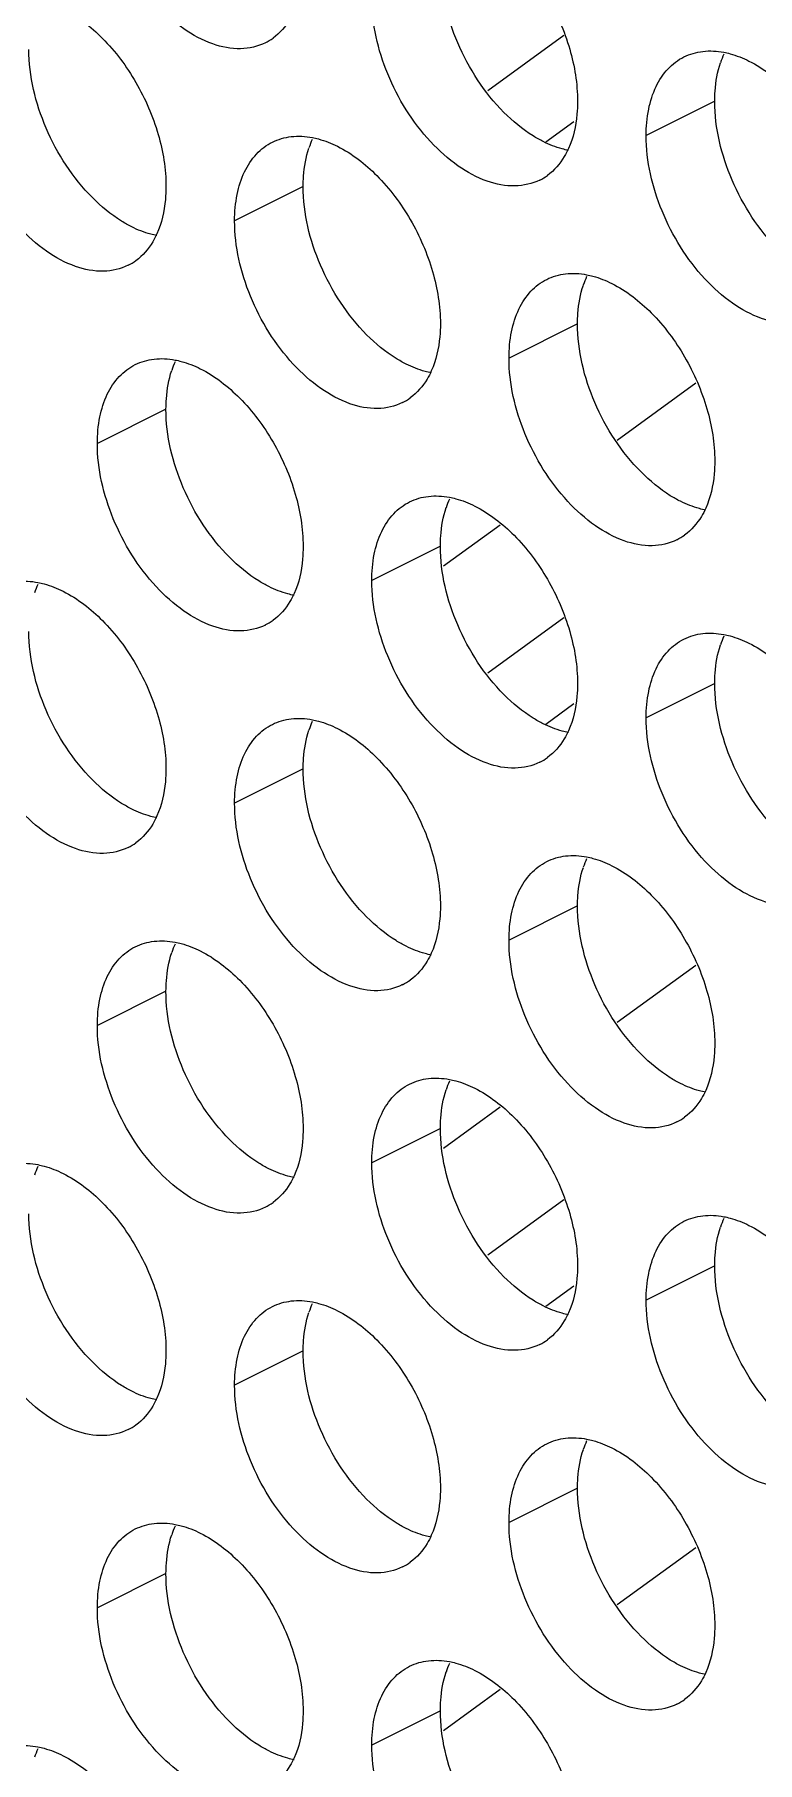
# Model space of a CAD drawing. Header units: millimetres. Extents: x 0 to 2524, y 0 to 1785.
# Drawn here: x 1839.71 to 1845.67, y 847.74 to 861.98 of the extents above; entities that cross this region are included whole.
import ezdxf

# ---------------------------------------------------------------- set-up
doc = ezdxf.new("R2010")
doc.units = ezdxf.units.MM
doc.header["$LTSCALE"] = 0.1
doc.layers.add('标注', color=251, linetype='Continuous', lineweight=9)

msp = doc.modelspace()

# ---------------------------------------------------------------- linework, layer by layer
at = {"layer": '标注'}
for p, q in [((1844.074, 861.974), (1843.445, 861.518)), ((1845.318, 861.432), (1844.752, 861.149)), ((1844.156, 861.263), (1843.924, 861.095)), ((1841.923, 860.729), (1841.358, 860.446)), ((1844.186, 859.598), (1843.621, 859.315)), ((1845.163, 859.107), (1844.512, 858.636)), ((1840.792, 858.895), (1840.226, 858.612)), ((1843.549, 857.938), (1843.08, 857.598)), ((1843.055, 857.763), (1842.489, 857.48)), ((1844.074, 857.174), (1843.445, 856.718)), ((1845.318, 856.632), (1844.752, 856.349)), ((1844.156, 856.463), (1843.924, 856.295)), ((1841.923, 855.929), (1841.358, 855.646)), ((1844.186, 854.798), (1843.621, 854.515)), ((1845.163, 854.307), (1844.512, 853.836)), ((1840.792, 854.095), (1840.226, 853.812)), ((1843.549, 853.138), (1843.08, 852.798)), ((1843.055, 852.963), (1842.489, 852.68)), ((1844.074, 852.374), (1843.445, 851.918)), ((1845.318, 851.832), (1844.752, 851.549)), ((1844.156, 851.663), (1843.924, 851.495)), ((1841.923, 851.129), (1841.358, 850.846)), ((1844.186, 849.998), (1843.621, 849.715)), ((1845.163, 849.507), (1844.512, 849.036)), ((1840.792, 849.295), (1840.226, 849.012)), ((1843.549, 848.338), (1843.08, 847.998)), ((1843.055, 848.163), (1842.489, 847.88))]:
    msp.add_line(p, q, dxfattribs=at)
for centre, radius, start, end in [((1841.409, 862.32), 0.453, 296.5256, 305.9034), ((1846.062, 861.521), 0.734, 155.8796, 161.7803), ((1842.668, 860.818), 0.734, 155.8796, 161.7803), ((1843.672, 861.188), 0.453, 296.5256, 305.9034), ((1840.278, 860.486), 0.453, 296.5256, 305.9034), ((1844.931, 859.687), 0.734, 155.8796, 161.7803), ((1841.537, 858.984), 0.734, 155.8796, 161.7803), ((1842.541, 859.354), 0.453, 296.5256, 305.9034), ((1843.799, 857.852), 0.734, 155.8796, 161.7803), ((1844.803, 858.223), 0.453, 296.5256, 305.9034), ((1840.405, 857.149), 0.734, 155.8796, 161.7803), ((1841.409, 857.52), 0.453, 296.5256, 305.9034), ((1846.062, 856.721), 0.734, 155.8796, 161.7803), ((1842.668, 856.018), 0.734, 155.8796, 161.7803), ((1843.672, 856.388), 0.453, 296.5256, 305.9034), ((1840.278, 855.686), 0.453, 296.5256, 305.9034), ((1844.931, 854.887), 0.734, 155.8796, 161.7803), ((1841.537, 854.184), 0.734, 155.8796, 161.7803), ((1842.541, 854.554), 0.453, 296.5256, 305.9034), ((1843.799, 853.052), 0.734, 155.8796, 161.7803), ((1844.803, 853.423), 0.453, 296.5256, 305.9034), ((1840.405, 852.349), 0.734, 155.8796, 161.7803), ((1841.409, 852.72), 0.453, 296.5256, 305.9034), ((1846.062, 851.921), 0.734, 155.8796, 161.7803), ((1842.668, 851.218), 0.734, 155.8796, 161.7803), ((1843.672, 851.588), 0.453, 296.5256, 305.9034), ((1840.278, 850.886), 0.453, 296.5256, 305.9034), ((1844.931, 850.087), 0.734, 155.8796, 161.7803), ((1841.537, 849.384), 0.734, 155.8796, 161.7803), ((1842.541, 849.754), 0.453, 296.5256, 305.9034), ((1843.799, 848.252), 0.734, 155.8796, 161.7803), ((1844.803, 848.623), 0.453, 296.5256, 305.9034), ((1840.405, 847.549), 0.734, 155.8796, 161.7803)]:
    msp.add_arc(centre, radius, start, end, dxfattribs=at)
for points, knots in [([(1841.612, 861.914), (1841.549, 861.883), (1841.399, 861.849), (1841.161, 861.897), (1840.923, 862.027), (1840.615, 862.305), (1840.329, 862.768), (1840.226, 863.2), (1840.226, 863.412)], [0, 0, 0, 0, 0.090718, 0.191742, 0.308104, 0.439279, 0.725532, 1, 1, 1, 1]), ([(1843.338, 862.895), (1843.458, 862.835), (1843.689, 862.655), (1843.955, 862.297), (1844.136, 861.878), (1844.186, 861.577), (1844.186, 861.432)], [0, 0, 0, 0, 0.229676, 0.488215, 0.753207, 1, 1, 1, 1]), ([(1843.579, 861.341), (1843.417, 861.504), (1843.166, 861.891), (1843.055, 862.342), (1843.055, 862.563)], [0, 0, 0, 0, 0.508684, 1, 1, 1, 1]), ([(1839.944, 862.192), (1840.064, 862.132), (1840.295, 861.952), (1840.561, 861.594), (1840.742, 861.175), (1840.792, 860.874), (1840.792, 860.729)], [0, 0, 0, 0, 0.229676, 0.488215, 0.753207, 1, 1, 1, 1]), ([(1841.849, 862.174), (1841.839, 862.152), (1841.795, 862.068), (1841.731, 861.993), (1841.675, 861.953)], [0, 0, 0, 0, 0.265525, 1, 1, 1, 1]), ([(1843.874, 860.783), (1843.812, 860.752), (1843.662, 860.718), (1843.424, 860.766), (1843.186, 860.896), (1842.878, 861.174), (1842.592, 861.636), (1842.489, 862.069), (1842.489, 862.28)], [0, 0, 0, 0, 0.090718, 0.191742, 0.308104, 0.439279, 0.725532, 1, 1, 1, 1]), ([(1840.185, 860.638), (1840.023, 860.801), (1839.772, 861.188), (1839.661, 861.639), (1839.661, 861.86)], [0, 0, 0, 0, 0.508684, 1, 1, 1, 1]), ([(1844.752, 861.149), (1844.752, 861.222), (1844.764, 861.361), (1844.823, 861.551), (1844.922, 861.703), (1845.015, 861.774), (1845.064, 861.798)], [0, 0, 0, 0, 0.289235, 0.54966, 0.782932, 1, 1, 1, 1]), ([(1845.064, 861.798), (1845.112, 861.822), (1845.222, 861.854), (1845.336, 861.847), (1845.393, 861.836)], [0, 0, 0, 0, 0.482538, 1, 1, 1, 1]), ([(1845.318, 861.432), (1845.318, 861.46), (1845.321, 861.568), (1845.34, 861.675), (1845.365, 861.75)], [0, 0, 0, 0, 0.264225, 1, 1, 1, 1]), ([(1845.393, 861.836), (1845.41, 861.833), (1845.481, 861.816), (1845.55, 861.789), (1845.6, 861.764)], [0, 0, 0, 0, 0.238696, 1, 1, 1, 1]), ([(1845.6, 861.764), (1845.721, 861.704), (1845.952, 861.523), (1846.218, 861.165), (1846.399, 860.747), (1846.449, 860.445), (1846.449, 860.301)], [0, 0, 0, 0, 0.229676, 0.488215, 0.753207, 1, 1, 1, 1]), ([(1840.48, 860.08), (1840.418, 860.049), (1840.268, 860.015), (1840.03, 860.063), (1839.791, 860.193), (1839.484, 860.471), (1839.198, 860.933), (1839.095, 861.366), (1839.095, 861.578)], [0, 0, 0, 0, 0.090718, 0.191742, 0.308104, 0.439279, 0.725532, 1, 1, 1, 1]), ([(1843.903, 861.1), (1843.875, 861.114), (1843.757, 861.181), (1843.652, 861.268), (1843.579, 861.341)], [0, 0, 0, 0, 0.235002, 1, 1, 1, 1]), ([(1844.186, 861.432), (1844.186, 861.396), (1844.181, 861.264), (1844.151, 861.131), (1844.112, 861.043)], [0, 0, 0, 0, 0.268874, 1, 1, 1, 1]), ([(1845.841, 860.21), (1845.68, 860.373), (1845.429, 860.76), (1845.318, 861.21), (1845.318, 861.432)], [0, 0, 0, 0, 0.508684, 1, 1, 1, 1]), ([(1841.358, 860.446), (1841.358, 860.519), (1841.37, 860.658), (1841.429, 860.848), (1841.528, 861), (1841.621, 861.071), (1841.67, 861.095)], [0, 0, 0, 0, 0.289235, 0.54966, 0.782932, 1, 1, 1, 1]), ([(1841.67, 861.095), (1841.718, 861.119), (1841.828, 861.151), (1841.942, 861.144), (1841.999, 861.133)], [0, 0, 0, 0, 0.482538, 1, 1, 1, 1]), ([(1841.923, 860.729), (1841.923, 860.757), (1841.927, 860.865), (1841.946, 860.972), (1841.971, 861.047)], [0, 0, 0, 0, 0.264225, 1, 1, 1, 1]), ([(1841.999, 861.133), (1842.016, 861.13), (1842.087, 861.113), (1842.156, 861.086), (1842.206, 861.061)], [0, 0, 0, 0, 0.238696, 1, 1, 1, 1]), ([(1842.206, 861.061), (1842.327, 861.001), (1842.557, 860.82), (1842.824, 860.462), (1843.005, 860.044), (1843.055, 859.743), (1843.055, 859.598)], [0, 0, 0, 0, 0.229676, 0.488215, 0.753207, 1, 1, 1, 1]), ([(1844.111, 861.028), (1844.094, 861.031), (1844.022, 861.048), (1843.953, 861.075), (1843.903, 861.1)], [0, 0, 0, 0, 0.238696, 1, 1, 1, 1]), ([(1844.112, 861.043), (1844.101, 861.02), (1844.058, 860.936), (1843.994, 860.862), (1843.938, 860.821)], [0, 0, 0, 0, 0.265525, 1, 1, 1, 1]), ([(1846.137, 859.652), (1846.074, 859.62), (1845.924, 859.586), (1845.687, 859.634), (1845.448, 859.765), (1845.141, 860.042), (1844.854, 860.505), (1844.752, 860.937), (1844.752, 861.149)], [0, 0, 0, 0, 0.090718, 0.191742, 0.308104, 0.439279, 0.725532, 1, 1, 1, 1]), ([(1840.509, 860.397), (1840.481, 860.411), (1840.363, 860.478), (1840.257, 860.565), (1840.185, 860.638)], [0, 0, 0, 0, 0.235002, 1, 1, 1, 1]), ([(1840.792, 860.729), (1840.792, 860.693), (1840.786, 860.561), (1840.757, 860.428), (1840.717, 860.34)], [0, 0, 0, 0, 0.268874, 1, 1, 1, 1]), ([(1842.447, 859.507), (1842.286, 859.67), (1842.035, 860.057), (1841.923, 860.507), (1841.923, 860.729)], [0, 0, 0, 0, 0.508684, 1, 1, 1, 1]), ([(1840.717, 860.325), (1840.7, 860.328), (1840.628, 860.345), (1840.559, 860.372), (1840.509, 860.397)], [0, 0, 0, 0, 0.238696, 1, 1, 1, 1]), ([(1840.717, 860.34), (1840.707, 860.317), (1840.664, 860.233), (1840.6, 860.159), (1840.544, 860.118)], [0, 0, 0, 0, 0.265525, 1, 1, 1, 1]), ([(1842.743, 858.949), (1842.68, 858.917), (1842.53, 858.883), (1842.293, 858.931), (1842.054, 859.062), (1841.746, 859.339), (1841.46, 859.802), (1841.358, 860.234), (1841.358, 860.446)], [0, 0, 0, 0, 0.090718, 0.191742, 0.308104, 0.439279, 0.725532, 1, 1, 1, 1]), ([(1843.621, 859.315), (1843.621, 859.388), (1843.633, 859.527), (1843.692, 859.717), (1843.791, 859.869), (1843.883, 859.939), (1843.932, 859.964)], [0, 0, 0, 0, 0.289235, 0.54966, 0.782932, 1, 1, 1, 1]), ([(1843.932, 859.964), (1843.981, 859.988), (1844.091, 860.02), (1844.204, 860.013), (1844.261, 860.002)], [0, 0, 0, 0, 0.482538, 1, 1, 1, 1]), ([(1844.186, 859.598), (1844.186, 859.626), (1844.19, 859.733), (1844.209, 859.841), (1844.234, 859.916)], [0, 0, 0, 0, 0.264225, 1, 1, 1, 1]), ([(1844.261, 860.002), (1844.279, 859.999), (1844.35, 859.982), (1844.419, 859.955), (1844.469, 859.93)], [0, 0, 0, 0, 0.238696, 1, 1, 1, 1]), ([(1844.469, 859.93), (1844.59, 859.869), (1844.82, 859.689), (1845.086, 859.331), (1845.268, 858.912), (1845.318, 858.611), (1845.318, 858.466)], [0, 0, 0, 0, 0.229676, 0.488215, 0.753207, 1, 1, 1, 1]), ([(1842.772, 859.265), (1842.744, 859.28), (1842.626, 859.346), (1842.52, 859.434), (1842.447, 859.507)], [0, 0, 0, 0, 0.235002, 1, 1, 1, 1]), ([(1843.055, 859.598), (1843.055, 859.562), (1843.049, 859.43), (1843.02, 859.297), (1842.98, 859.209)], [0, 0, 0, 0, 0.268874, 1, 1, 1, 1]), ([(1844.71, 858.376), (1844.548, 858.538), (1844.297, 858.926), (1844.186, 859.376), (1844.186, 859.598)], [0, 0, 0, 0, 0.508684, 1, 1, 1, 1]), ([(1840.226, 858.612), (1840.226, 858.685), (1840.238, 858.824), (1840.297, 859.014), (1840.397, 859.166), (1840.489, 859.236), (1840.538, 859.261)], [0, 0, 0, 0, 0.289235, 0.54966, 0.782932, 1, 1, 1, 1]), ([(1840.538, 859.261), (1840.587, 859.285), (1840.697, 859.317), (1840.81, 859.31), (1840.867, 859.299)], [0, 0, 0, 0, 0.482538, 1, 1, 1, 1]), ([(1840.792, 858.895), (1840.792, 858.923), (1840.796, 859.031), (1840.815, 859.138), (1840.839, 859.213)], [0, 0, 0, 0, 0.264225, 1, 1, 1, 1]), ([(1840.867, 859.299), (1840.884, 859.296), (1840.956, 859.279), (1841.025, 859.252), (1841.075, 859.227)], [0, 0, 0, 0, 0.238696, 1, 1, 1, 1]), ([(1841.075, 859.227), (1841.196, 859.166), (1841.426, 858.986), (1841.692, 858.628), (1841.873, 858.209), (1841.923, 857.908), (1841.923, 857.763)], [0, 0, 0, 0, 0.229676, 0.488215, 0.753207, 1, 1, 1, 1]), ([(1842.98, 859.193), (1842.962, 859.197), (1842.891, 859.213), (1842.822, 859.24), (1842.772, 859.265)], [0, 0, 0, 0, 0.238696, 1, 1, 1, 1]), ([(1842.98, 859.209), (1842.97, 859.186), (1842.927, 859.102), (1842.863, 859.028), (1842.806, 858.987)], [0, 0, 0, 0, 0.265525, 1, 1, 1, 1]), ([(1845.006, 857.817), (1844.943, 857.786), (1844.793, 857.752), (1844.555, 857.8), (1844.317, 857.93), (1844.009, 858.208), (1843.723, 858.671), (1843.621, 859.103), (1843.621, 859.315)], [0, 0, 0, 0, 0.090718, 0.191742, 0.308104, 0.439279, 0.725532, 1, 1, 1, 1]), ([(1841.316, 857.673), (1841.154, 857.835), (1840.903, 858.223), (1840.792, 858.673), (1840.792, 858.895)], [0, 0, 0, 0, 0.508684, 1, 1, 1, 1]), ([(1841.612, 857.114), (1841.549, 857.083), (1841.399, 857.049), (1841.161, 857.097), (1840.923, 857.227), (1840.615, 857.505), (1840.329, 857.968), (1840.226, 858.4), (1840.226, 858.612)], [0, 0, 0, 0, 0.090718, 0.191742, 0.308104, 0.439279, 0.725532, 1, 1, 1, 1]), ([(1845.035, 858.134), (1845.006, 858.148), (1844.888, 858.215), (1844.783, 858.302), (1844.71, 858.376)], [0, 0, 0, 0, 0.235002, 1, 1, 1, 1]), ([(1845.318, 858.466), (1845.318, 858.431), (1845.312, 858.298), (1845.283, 858.166), (1845.243, 858.077)], [0, 0, 0, 0, 0.268874, 1, 1, 1, 1]), ([(1842.489, 857.48), (1842.489, 857.553), (1842.501, 857.692), (1842.56, 857.882), (1842.66, 858.035), (1842.752, 858.105), (1842.801, 858.129)], [0, 0, 0, 0, 0.289235, 0.54966, 0.782932, 1, 1, 1, 1]), ([(1842.801, 858.129), (1842.849, 858.154), (1842.959, 858.185), (1843.073, 858.178), (1843.13, 858.168)], [0, 0, 0, 0, 0.482538, 1, 1, 1, 1]), ([(1843.055, 857.763), (1843.055, 857.792), (1843.059, 857.899), (1843.077, 858.007), (1843.102, 858.082)], [0, 0, 0, 0, 0.264225, 1, 1, 1, 1]), ([(1843.13, 858.168), (1843.147, 858.164), (1843.219, 858.148), (1843.288, 858.12), (1843.338, 858.095)], [0, 0, 0, 0, 0.238696, 1, 1, 1, 1]), ([(1843.338, 858.095), (1843.458, 858.035), (1843.689, 857.855), (1843.955, 857.497), (1844.136, 857.078), (1844.186, 856.777), (1844.186, 856.632)], [0, 0, 0, 0, 0.229676, 0.488215, 0.753207, 1, 1, 1, 1]), ([(1845.242, 858.062), (1845.225, 858.065), (1845.154, 858.082), (1845.085, 858.109), (1845.035, 858.134)], [0, 0, 0, 0, 0.238696, 1, 1, 1, 1]), ([(1845.243, 858.077), (1845.233, 858.054), (1845.189, 857.97), (1845.125, 857.896), (1845.069, 857.856)], [0, 0, 0, 0, 0.265525, 1, 1, 1, 1]), ([(1841.923, 857.763), (1841.923, 857.728), (1841.918, 857.595), (1841.889, 857.463), (1841.849, 857.374)], [0, 0, 0, 0, 0.268874, 1, 1, 1, 1]), ([(1843.579, 856.541), (1843.417, 856.704), (1843.166, 857.091), (1843.055, 857.542), (1843.055, 857.763)], [0, 0, 0, 0, 0.508684, 1, 1, 1, 1]), ([(1841.641, 857.431), (1841.612, 857.445), (1841.494, 857.512), (1841.389, 857.599), (1841.316, 857.673)], [0, 0, 0, 0, 0.235002, 1, 1, 1, 1]), ([(1839.407, 857.426), (1839.455, 857.451), (1839.565, 857.482), (1839.679, 857.476), (1839.736, 857.465)], [0, 0, 0, 0, 0.482538, 1, 1, 1, 1]), ([(1843.874, 855.983), (1843.812, 855.952), (1843.662, 855.918), (1843.424, 855.966), (1843.186, 856.096), (1842.878, 856.374), (1842.592, 856.836), (1842.489, 857.269), (1842.489, 857.48)], [0, 0, 0, 0, 0.090718, 0.191742, 0.308104, 0.439279, 0.725532, 1, 1, 1, 1]), ([(1839.736, 857.465), (1839.753, 857.461), (1839.825, 857.445), (1839.894, 857.417), (1839.944, 857.392)], [0, 0, 0, 0, 0.238696, 1, 1, 1, 1]), ([(1839.944, 857.392), (1840.064, 857.332), (1840.295, 857.152), (1840.561, 856.794), (1840.742, 856.375), (1840.792, 856.074), (1840.792, 855.929)], [0, 0, 0, 0, 0.229676, 0.488215, 0.753207, 1, 1, 1, 1]), ([(1841.848, 857.359), (1841.831, 857.362), (1841.76, 857.379), (1841.691, 857.406), (1841.641, 857.431)], [0, 0, 0, 0, 0.238696, 1, 1, 1, 1]), ([(1841.849, 857.374), (1841.839, 857.352), (1841.795, 857.268), (1841.731, 857.193), (1841.675, 857.153)], [0, 0, 0, 0, 0.265525, 1, 1, 1, 1]), ([(1840.185, 855.838), (1840.023, 856.001), (1839.772, 856.388), (1839.661, 856.839), (1839.661, 857.06)], [0, 0, 0, 0, 0.508684, 1, 1, 1, 1]), ([(1845.064, 856.998), (1845.112, 857.022), (1845.222, 857.054), (1845.336, 857.047), (1845.393, 857.036)], [0, 0, 0, 0, 0.482538, 1, 1, 1, 1]), ([(1844.752, 856.349), (1844.752, 856.422), (1844.764, 856.561), (1844.823, 856.751), (1844.922, 856.903), (1845.015, 856.974), (1845.064, 856.998)], [0, 0, 0, 0, 0.289235, 0.54966, 0.782932, 1, 1, 1, 1]), ([(1845.318, 856.632), (1845.318, 856.66), (1845.321, 856.768), (1845.34, 856.875), (1845.365, 856.95)], [0, 0, 0, 0, 0.264225, 1, 1, 1, 1]), ([(1845.393, 857.036), (1845.41, 857.033), (1845.481, 857.016), (1845.55, 856.989), (1845.6, 856.964)], [0, 0, 0, 0, 0.238696, 1, 1, 1, 1]), ([(1845.6, 856.964), (1845.721, 856.904), (1845.952, 856.723), (1846.218, 856.365), (1846.399, 855.947), (1846.449, 855.645), (1846.449, 855.501)], [0, 0, 0, 0, 0.229676, 0.488215, 0.753207, 1, 1, 1, 1]), ([(1840.48, 855.28), (1840.418, 855.249), (1840.268, 855.215), (1840.03, 855.263), (1839.791, 855.393), (1839.484, 855.671), (1839.198, 856.133), (1839.095, 856.566), (1839.095, 856.778)], [0, 0, 0, 0, 0.090718, 0.191742, 0.308104, 0.439279, 0.725532, 1, 1, 1, 1]), ([(1844.186, 856.632), (1844.186, 856.596), (1844.181, 856.464), (1844.151, 856.331), (1844.112, 856.243)], [0, 0, 0, 0, 0.268874, 1, 1, 1, 1]), ([(1845.841, 855.41), (1845.68, 855.573), (1845.429, 855.96), (1845.318, 856.41), (1845.318, 856.632)], [0, 0, 0, 0, 0.508684, 1, 1, 1, 1]), ([(1843.903, 856.3), (1843.875, 856.314), (1843.757, 856.381), (1843.652, 856.468), (1843.579, 856.541)], [0, 0, 0, 0, 0.235002, 1, 1, 1, 1]), ([(1841.67, 856.295), (1841.718, 856.319), (1841.828, 856.351), (1841.942, 856.344), (1841.999, 856.333)], [0, 0, 0, 0, 0.482538, 1, 1, 1, 1]), ([(1841.999, 856.333), (1842.016, 856.33), (1842.087, 856.313), (1842.156, 856.286), (1842.206, 856.261)], [0, 0, 0, 0, 0.238696, 1, 1, 1, 1]), ([(1846.137, 854.852), (1846.074, 854.82), (1845.924, 854.786), (1845.687, 854.834), (1845.448, 854.965), (1845.141, 855.242), (1844.854, 855.705), (1844.752, 856.137), (1844.752, 856.349)], [0, 0, 0, 0, 0.090718, 0.191742, 0.308104, 0.439279, 0.725532, 1, 1, 1, 1]), ([(1841.358, 855.646), (1841.358, 855.719), (1841.37, 855.858), (1841.429, 856.048), (1841.528, 856.2), (1841.621, 856.271), (1841.67, 856.295)], [0, 0, 0, 0, 0.289235, 0.54966, 0.782932, 1, 1, 1, 1]), ([(1841.923, 855.929), (1841.923, 855.957), (1841.927, 856.065), (1841.946, 856.172), (1841.971, 856.247)], [0, 0, 0, 0, 0.264225, 1, 1, 1, 1]), ([(1842.206, 856.261), (1842.327, 856.201), (1842.557, 856.02), (1842.824, 855.662), (1843.005, 855.244), (1843.055, 854.943), (1843.055, 854.798)], [0, 0, 0, 0, 0.229676, 0.488215, 0.753207, 1, 1, 1, 1]), ([(1844.111, 856.228), (1844.094, 856.231), (1844.022, 856.248), (1843.953, 856.275), (1843.903, 856.3)], [0, 0, 0, 0, 0.238696, 1, 1, 1, 1]), ([(1844.112, 856.243), (1844.101, 856.22), (1844.058, 856.136), (1843.994, 856.062), (1843.938, 856.021)], [0, 0, 0, 0, 0.265525, 1, 1, 1, 1]), ([(1840.792, 855.929), (1840.792, 855.893), (1840.786, 855.761), (1840.757, 855.628), (1840.717, 855.54)], [0, 0, 0, 0, 0.268874, 1, 1, 1, 1]), ([(1842.447, 854.707), (1842.286, 854.87), (1842.035, 855.257), (1841.923, 855.707), (1841.923, 855.929)], [0, 0, 0, 0, 0.508684, 1, 1, 1, 1]), ([(1840.509, 855.597), (1840.481, 855.611), (1840.363, 855.678), (1840.257, 855.765), (1840.185, 855.838)], [0, 0, 0, 0, 0.235002, 1, 1, 1, 1]), ([(1842.743, 854.149), (1842.68, 854.117), (1842.53, 854.083), (1842.293, 854.131), (1842.054, 854.262), (1841.746, 854.539), (1841.46, 855.002), (1841.358, 855.434), (1841.358, 855.646)], [0, 0, 0, 0, 0.090718, 0.191742, 0.308104, 0.439279, 0.725532, 1, 1, 1, 1]), ([(1840.717, 855.525), (1840.7, 855.528), (1840.628, 855.545), (1840.559, 855.572), (1840.509, 855.597)], [0, 0, 0, 0, 0.238696, 1, 1, 1, 1]), ([(1840.717, 855.54), (1840.707, 855.517), (1840.664, 855.433), (1840.6, 855.359), (1840.544, 855.318)], [0, 0, 0, 0, 0.265525, 1, 1, 1, 1]), ([(1843.932, 855.164), (1843.981, 855.188), (1844.091, 855.22), (1844.204, 855.213), (1844.261, 855.202)], [0, 0, 0, 0, 0.482538, 1, 1, 1, 1]), ([(1844.261, 855.202), (1844.279, 855.199), (1844.35, 855.182), (1844.419, 855.155), (1844.469, 855.13)], [0, 0, 0, 0, 0.238696, 1, 1, 1, 1]), ([(1843.621, 854.515), (1843.621, 854.588), (1843.633, 854.727), (1843.692, 854.917), (1843.791, 855.069), (1843.883, 855.139), (1843.932, 855.164)], [0, 0, 0, 0, 0.289235, 0.54966, 0.782932, 1, 1, 1, 1]), ([(1844.186, 854.798), (1844.186, 854.826), (1844.19, 854.933), (1844.209, 855.041), (1844.234, 855.116)], [0, 0, 0, 0, 0.264225, 1, 1, 1, 1]), ([(1844.469, 855.13), (1844.59, 855.069), (1844.82, 854.889), (1845.086, 854.531), (1845.268, 854.112), (1845.318, 853.811), (1845.318, 853.666)], [0, 0, 0, 0, 0.229676, 0.488215, 0.753207, 1, 1, 1, 1]), ([(1843.055, 854.798), (1843.055, 854.762), (1843.049, 854.63), (1843.02, 854.497), (1842.98, 854.409)], [0, 0, 0, 0, 0.268874, 1, 1, 1, 1]), ([(1844.71, 853.576), (1844.548, 853.738), (1844.297, 854.126), (1844.186, 854.576), (1844.186, 854.798)], [0, 0, 0, 0, 0.508684, 1, 1, 1, 1]), ([(1842.772, 854.465), (1842.744, 854.48), (1842.626, 854.546), (1842.52, 854.634), (1842.447, 854.707)], [0, 0, 0, 0, 0.235002, 1, 1, 1, 1]), ([(1840.538, 854.461), (1840.587, 854.485), (1840.697, 854.517), (1840.81, 854.51), (1840.867, 854.499)], [0, 0, 0, 0, 0.482538, 1, 1, 1, 1]), ([(1840.867, 854.499), (1840.884, 854.496), (1840.956, 854.479), (1841.025, 854.452), (1841.075, 854.427)], [0, 0, 0, 0, 0.238696, 1, 1, 1, 1]), ([(1845.006, 853.017), (1844.943, 852.986), (1844.793, 852.952), (1844.555, 853), (1844.317, 853.13), (1844.009, 853.408), (1843.723, 853.871), (1843.621, 854.303), (1843.621, 854.515)], [0, 0, 0, 0, 0.090718, 0.191742, 0.308104, 0.439279, 0.725532, 1, 1, 1, 1]), ([(1840.226, 853.812), (1840.226, 853.885), (1840.238, 854.024), (1840.297, 854.214), (1840.397, 854.366), (1840.489, 854.436), (1840.538, 854.461)], [0, 0, 0, 0, 0.289235, 0.54966, 0.782932, 1, 1, 1, 1]), ([(1840.792, 854.095), (1840.792, 854.123), (1840.796, 854.231), (1840.815, 854.338), (1840.839, 854.413)], [0, 0, 0, 0, 0.264225, 1, 1, 1, 1]), ([(1841.075, 854.427), (1841.196, 854.366), (1841.426, 854.186), (1841.692, 853.828), (1841.873, 853.409), (1841.923, 853.108), (1841.923, 852.963)], [0, 0, 0, 0, 0.229676, 0.488215, 0.753207, 1, 1, 1, 1]), ([(1842.98, 854.393), (1842.962, 854.397), (1842.891, 854.413), (1842.822, 854.44), (1842.772, 854.465)], [0, 0, 0, 0, 0.238696, 1, 1, 1, 1]), ([(1842.98, 854.409), (1842.97, 854.386), (1842.927, 854.302), (1842.863, 854.228), (1842.806, 854.187)], [0, 0, 0, 0, 0.265525, 1, 1, 1, 1]), ([(1841.316, 852.873), (1841.154, 853.035), (1840.903, 853.423), (1840.792, 853.873), (1840.792, 854.095)], [0, 0, 0, 0, 0.508684, 1, 1, 1, 1]), ([(1841.612, 852.314), (1841.549, 852.283), (1841.399, 852.249), (1841.161, 852.297), (1840.923, 852.427), (1840.615, 852.705), (1840.329, 853.168), (1840.226, 853.6), (1840.226, 853.812)], [0, 0, 0, 0, 0.090718, 0.191742, 0.308104, 0.439279, 0.725532, 1, 1, 1, 1]), ([(1845.318, 853.666), (1845.318, 853.631), (1845.312, 853.498), (1845.283, 853.366), (1845.243, 853.277)], [0, 0, 0, 0, 0.268874, 1, 1, 1, 1]), ([(1845.035, 853.334), (1845.006, 853.348), (1844.888, 853.415), (1844.783, 853.502), (1844.71, 853.576)], [0, 0, 0, 0, 0.235002, 1, 1, 1, 1]), ([(1842.801, 853.329), (1842.849, 853.354), (1842.959, 853.385), (1843.073, 853.378), (1843.13, 853.368)], [0, 0, 0, 0, 0.482538, 1, 1, 1, 1]), ([(1843.13, 853.368), (1843.147, 853.364), (1843.219, 853.348), (1843.288, 853.32), (1843.338, 853.295)], [0, 0, 0, 0, 0.238696, 1, 1, 1, 1]), ([(1842.489, 852.68), (1842.489, 852.753), (1842.501, 852.892), (1842.56, 853.082), (1842.66, 853.235), (1842.752, 853.305), (1842.801, 853.329)], [0, 0, 0, 0, 0.289235, 0.54966, 0.782932, 1, 1, 1, 1]), ([(1843.055, 852.963), (1843.055, 852.992), (1843.059, 853.099), (1843.077, 853.207), (1843.102, 853.282)], [0, 0, 0, 0, 0.264225, 1, 1, 1, 1]), ([(1843.338, 853.295), (1843.458, 853.235), (1843.689, 853.055), (1843.955, 852.697), (1844.136, 852.278), (1844.186, 851.977), (1844.186, 851.832)], [0, 0, 0, 0, 0.229676, 0.488215, 0.753207, 1, 1, 1, 1]), ([(1845.242, 853.262), (1845.225, 853.265), (1845.154, 853.282), (1845.085, 853.309), (1845.035, 853.334)], [0, 0, 0, 0, 0.238696, 1, 1, 1, 1]), ([(1845.243, 853.277), (1845.233, 853.254), (1845.189, 853.17), (1845.125, 853.096), (1845.069, 853.056)], [0, 0, 0, 0, 0.265525, 1, 1, 1, 1]), ([(1841.923, 852.963), (1841.923, 852.928), (1841.918, 852.795), (1841.889, 852.663), (1841.849, 852.574)], [0, 0, 0, 0, 0.268874, 1, 1, 1, 1]), ([(1843.579, 851.741), (1843.417, 851.904), (1843.166, 852.291), (1843.055, 852.742), (1843.055, 852.963)], [0, 0, 0, 0, 0.508684, 1, 1, 1, 1]), ([(1841.641, 852.631), (1841.612, 852.645), (1841.494, 852.712), (1841.389, 852.799), (1841.316, 852.873)], [0, 0, 0, 0, 0.235002, 1, 1, 1, 1]), ([(1839.407, 852.626), (1839.455, 852.651), (1839.565, 852.682), (1839.679, 852.676), (1839.736, 852.665)], [0, 0, 0, 0, 0.482538, 1, 1, 1, 1]), ([(1839.736, 852.665), (1839.753, 852.661), (1839.825, 852.645), (1839.894, 852.617), (1839.944, 852.592)], [0, 0, 0, 0, 0.238696, 1, 1, 1, 1]), ([(1841.848, 852.559), (1841.831, 852.562), (1841.76, 852.579), (1841.691, 852.606), (1841.641, 852.631)], [0, 0, 0, 0, 0.238696, 1, 1, 1, 1]), ([(1843.874, 851.183), (1843.812, 851.152), (1843.662, 851.118), (1843.424, 851.166), (1843.186, 851.296), (1842.878, 851.574), (1842.592, 852.036), (1842.489, 852.469), (1842.489, 852.68)], [0, 0, 0, 0, 0.090718, 0.191742, 0.308104, 0.439279, 0.725532, 1, 1, 1, 1]), ([(1839.944, 852.592), (1840.064, 852.532), (1840.295, 852.352), (1840.561, 851.994), (1840.742, 851.575), (1840.792, 851.274), (1840.792, 851.129)], [0, 0, 0, 0, 0.229676, 0.488215, 0.753207, 1, 1, 1, 1]), ([(1841.849, 852.574), (1841.839, 852.552), (1841.795, 852.468), (1841.731, 852.393), (1841.675, 852.353)], [0, 0, 0, 0, 0.265525, 1, 1, 1, 1]), ([(1840.185, 851.038), (1840.023, 851.201), (1839.772, 851.588), (1839.661, 852.039), (1839.661, 852.26)], [0, 0, 0, 0, 0.508684, 1, 1, 1, 1]), ([(1845.064, 852.198), (1845.112, 852.222), (1845.222, 852.254), (1845.336, 852.247), (1845.393, 852.236)], [0, 0, 0, 0, 0.482538, 1, 1, 1, 1]), ([(1845.393, 852.236), (1845.41, 852.233), (1845.481, 852.216), (1845.55, 852.189), (1845.6, 852.164)], [0, 0, 0, 0, 0.238696, 1, 1, 1, 1]), ([(1844.752, 851.549), (1844.752, 851.622), (1844.764, 851.761), (1844.823, 851.951), (1844.922, 852.103), (1845.015, 852.174), (1845.064, 852.198)], [0, 0, 0, 0, 0.289235, 0.54966, 0.782932, 1, 1, 1, 1]), ([(1845.318, 851.832), (1845.318, 851.86), (1845.321, 851.968), (1845.34, 852.075), (1845.365, 852.15)], [0, 0, 0, 0, 0.264225, 1, 1, 1, 1]), ([(1845.6, 852.164), (1845.721, 852.104), (1845.952, 851.923), (1846.218, 851.565), (1846.399, 851.147), (1846.449, 850.845), (1846.449, 850.701)], [0, 0, 0, 0, 0.229676, 0.488215, 0.753207, 1, 1, 1, 1]), ([(1840.48, 850.48), (1840.418, 850.449), (1840.268, 850.415), (1840.03, 850.463), (1839.791, 850.593), (1839.484, 850.871), (1839.198, 851.333), (1839.095, 851.766), (1839.095, 851.978)], [0, 0, 0, 0, 0.090718, 0.191742, 0.308104, 0.439279, 0.725532, 1, 1, 1, 1]), ([(1844.186, 851.832), (1844.186, 851.796), (1844.181, 851.664), (1844.151, 851.531), (1844.112, 851.443)], [0, 0, 0, 0, 0.268874, 1, 1, 1, 1]), ([(1845.841, 850.61), (1845.68, 850.773), (1845.429, 851.16), (1845.318, 851.61), (1845.318, 851.832)], [0, 0, 0, 0, 0.508684, 1, 1, 1, 1]), ([(1843.903, 851.5), (1843.875, 851.514), (1843.757, 851.581), (1843.652, 851.668), (1843.579, 851.741)], [0, 0, 0, 0, 0.235002, 1, 1, 1, 1]), ([(1841.358, 850.846), (1841.358, 850.919), (1841.37, 851.058), (1841.429, 851.248), (1841.528, 851.4), (1841.621, 851.471), (1841.67, 851.495)], [0, 0, 0, 0, 0.289235, 0.54966, 0.782932, 1, 1, 1, 1]), ([(1841.67, 851.495), (1841.718, 851.519), (1841.828, 851.551), (1841.942, 851.544), (1841.999, 851.533)], [0, 0, 0, 0, 0.482538, 1, 1, 1, 1]), ([(1841.999, 851.533), (1842.016, 851.53), (1842.087, 851.513), (1842.156, 851.486), (1842.206, 851.461)], [0, 0, 0, 0, 0.238696, 1, 1, 1, 1]), ([(1844.111, 851.428), (1844.094, 851.431), (1844.022, 851.448), (1843.953, 851.475), (1843.903, 851.5)], [0, 0, 0, 0, 0.238696, 1, 1, 1, 1]), ([(1846.137, 850.052), (1846.074, 850.02), (1845.924, 849.986), (1845.687, 850.034), (1845.448, 850.165), (1845.141, 850.442), (1844.854, 850.905), (1844.752, 851.337), (1844.752, 851.549)], [0, 0, 0, 0, 0.090718, 0.191742, 0.308104, 0.439279, 0.725532, 1, 1, 1, 1]), ([(1841.923, 851.129), (1841.923, 851.157), (1841.927, 851.265), (1841.946, 851.372), (1841.971, 851.447)], [0, 0, 0, 0, 0.264225, 1, 1, 1, 1]), ([(1842.206, 851.461), (1842.327, 851.401), (1842.557, 851.22), (1842.824, 850.862), (1843.005, 850.444), (1843.055, 850.143), (1843.055, 849.998)], [0, 0, 0, 0, 0.229676, 0.488215, 0.753207, 1, 1, 1, 1]), ([(1844.112, 851.443), (1844.101, 851.42), (1844.058, 851.336), (1843.994, 851.262), (1843.938, 851.221)], [0, 0, 0, 0, 0.265525, 1, 1, 1, 1]), ([(1840.792, 851.129), (1840.792, 851.093), (1840.786, 850.961), (1840.757, 850.828), (1840.717, 850.74)], [0, 0, 0, 0, 0.268874, 1, 1, 1, 1]), ([(1842.447, 849.907), (1842.286, 850.07), (1842.035, 850.457), (1841.923, 850.907), (1841.923, 851.129)], [0, 0, 0, 0, 0.508684, 1, 1, 1, 1]), ([(1840.509, 850.797), (1840.481, 850.811), (1840.363, 850.878), (1840.257, 850.965), (1840.185, 851.038)], [0, 0, 0, 0, 0.235002, 1, 1, 1, 1]), ([(1840.717, 850.725), (1840.7, 850.728), (1840.628, 850.745), (1840.559, 850.772), (1840.509, 850.797)], [0, 0, 0, 0, 0.238696, 1, 1, 1, 1]), ([(1842.743, 849.349), (1842.68, 849.317), (1842.53, 849.283), (1842.293, 849.331), (1842.054, 849.462), (1841.746, 849.739), (1841.46, 850.202), (1841.358, 850.634), (1841.358, 850.846)], [0, 0, 0, 0, 0.090718, 0.191742, 0.308104, 0.439279, 0.725532, 1, 1, 1, 1]), ([(1840.717, 850.74), (1840.707, 850.717), (1840.664, 850.633), (1840.6, 850.559), (1840.544, 850.518)], [0, 0, 0, 0, 0.265525, 1, 1, 1, 1]), ([(1843.621, 849.715), (1843.621, 849.788), (1843.633, 849.927), (1843.692, 850.117), (1843.791, 850.269), (1843.883, 850.339), (1843.932, 850.364)], [0, 0, 0, 0, 0.289235, 0.54966, 0.782932, 1, 1, 1, 1]), ([(1843.932, 850.364), (1843.981, 850.388), (1844.091, 850.42), (1844.204, 850.413), (1844.261, 850.402)], [0, 0, 0, 0, 0.482538, 1, 1, 1, 1]), ([(1844.261, 850.402), (1844.279, 850.399), (1844.35, 850.382), (1844.419, 850.355), (1844.469, 850.33)], [0, 0, 0, 0, 0.238696, 1, 1, 1, 1]), ([(1844.186, 849.998), (1844.186, 850.026), (1844.19, 850.133), (1844.209, 850.241), (1844.234, 850.316)], [0, 0, 0, 0, 0.264225, 1, 1, 1, 1]), ([(1844.469, 850.33), (1844.59, 850.269), (1844.82, 850.089), (1845.086, 849.731), (1845.268, 849.312), (1845.318, 849.011), (1845.318, 848.866)], [0, 0, 0, 0, 0.229676, 0.488215, 0.753207, 1, 1, 1, 1]), ([(1843.055, 849.998), (1843.055, 849.962), (1843.049, 849.83), (1843.02, 849.697), (1842.98, 849.609)], [0, 0, 0, 0, 0.268874, 1, 1, 1, 1]), ([(1844.71, 848.776), (1844.548, 848.938), (1844.297, 849.326), (1844.186, 849.776), (1844.186, 849.998)], [0, 0, 0, 0, 0.508684, 1, 1, 1, 1]), ([(1842.772, 849.665), (1842.744, 849.68), (1842.626, 849.746), (1842.52, 849.834), (1842.447, 849.907)], [0, 0, 0, 0, 0.235002, 1, 1, 1, 1]), ([(1840.226, 849.012), (1840.226, 849.085), (1840.238, 849.224), (1840.297, 849.414), (1840.397, 849.566), (1840.489, 849.636), (1840.538, 849.661)], [0, 0, 0, 0, 0.289235, 0.54966, 0.782932, 1, 1, 1, 1]), ([(1840.538, 849.661), (1840.587, 849.685), (1840.697, 849.717), (1840.81, 849.71), (1840.867, 849.699)], [0, 0, 0, 0, 0.482538, 1, 1, 1, 1]), ([(1840.867, 849.699), (1840.884, 849.696), (1840.956, 849.679), (1841.025, 849.652), (1841.075, 849.627)], [0, 0, 0, 0, 0.238696, 1, 1, 1, 1]), ([(1842.98, 849.593), (1842.962, 849.597), (1842.891, 849.613), (1842.822, 849.64), (1842.772, 849.665)], [0, 0, 0, 0, 0.238696, 1, 1, 1, 1]), ([(1845.006, 848.217), (1844.943, 848.186), (1844.793, 848.152), (1844.555, 848.2), (1844.317, 848.33), (1844.009, 848.608), (1843.723, 849.071), (1843.621, 849.503), (1843.621, 849.715)], [0, 0, 0, 0, 0.090718, 0.191742, 0.308104, 0.439279, 0.725532, 1, 1, 1, 1]), ([(1840.792, 849.295), (1840.792, 849.323), (1840.796, 849.431), (1840.815, 849.538), (1840.839, 849.613)], [0, 0, 0, 0, 0.264225, 1, 1, 1, 1]), ([(1841.075, 849.627), (1841.196, 849.566), (1841.426, 849.386), (1841.692, 849.028), (1841.873, 848.609), (1841.923, 848.308), (1841.923, 848.163)], [0, 0, 0, 0, 0.229676, 0.488215, 0.753207, 1, 1, 1, 1]), ([(1842.98, 849.609), (1842.97, 849.586), (1842.927, 849.502), (1842.863, 849.428), (1842.806, 849.387)], [0, 0, 0, 0, 0.265525, 1, 1, 1, 1]), ([(1841.316, 848.073), (1841.154, 848.235), (1840.903, 848.623), (1840.792, 849.073), (1840.792, 849.295)], [0, 0, 0, 0, 0.508684, 1, 1, 1, 1]), ([(1841.612, 847.514), (1841.549, 847.483), (1841.399, 847.449), (1841.161, 847.497), (1840.923, 847.627), (1840.615, 847.905), (1840.329, 848.368), (1840.226, 848.8), (1840.226, 849.012)], [0, 0, 0, 0, 0.090718, 0.191742, 0.308104, 0.439279, 0.725532, 1, 1, 1, 1]), ([(1845.318, 848.866), (1845.318, 848.831), (1845.312, 848.698), (1845.283, 848.566), (1845.243, 848.477)], [0, 0, 0, 0, 0.268874, 1, 1, 1, 1]), ([(1845.035, 848.534), (1845.006, 848.548), (1844.888, 848.615), (1844.783, 848.702), (1844.71, 848.776)], [0, 0, 0, 0, 0.235002, 1, 1, 1, 1]), ([(1842.489, 847.88), (1842.489, 847.953), (1842.501, 848.092), (1842.56, 848.282), (1842.66, 848.435), (1842.752, 848.505), (1842.801, 848.529)], [0, 0, 0, 0, 0.289235, 0.54966, 0.782932, 1, 1, 1, 1]), ([(1842.801, 848.529), (1842.849, 848.554), (1842.959, 848.585), (1843.073, 848.578), (1843.13, 848.568)], [0, 0, 0, 0, 0.482538, 1, 1, 1, 1]), ([(1843.13, 848.568), (1843.147, 848.564), (1843.219, 848.548), (1843.288, 848.52), (1843.338, 848.495)], [0, 0, 0, 0, 0.238696, 1, 1, 1, 1]), ([(1845.242, 848.462), (1845.225, 848.465), (1845.154, 848.482), (1845.085, 848.509), (1845.035, 848.534)], [0, 0, 0, 0, 0.238696, 1, 1, 1, 1]), ([(1843.055, 848.163), (1843.055, 848.192), (1843.059, 848.299), (1843.077, 848.407), (1843.102, 848.482)], [0, 0, 0, 0, 0.264225, 1, 1, 1, 1]), ([(1843.338, 848.495), (1843.458, 848.435), (1843.689, 848.255), (1843.955, 847.897), (1844.136, 847.478), (1844.186, 847.177), (1844.186, 847.032)], [0, 0, 0, 0, 0.229676, 0.488215, 0.753207, 1, 1, 1, 1]), ([(1845.243, 848.477), (1845.233, 848.454), (1845.189, 848.37), (1845.125, 848.296), (1845.069, 848.256)], [0, 0, 0, 0, 0.265525, 1, 1, 1, 1]), ([(1841.641, 847.831), (1841.612, 847.845), (1841.494, 847.912), (1841.389, 847.999), (1841.316, 848.073)], [0, 0, 0, 0, 0.235002, 1, 1, 1, 1]), ([(1841.923, 848.163), (1841.923, 848.128), (1841.918, 847.995), (1841.889, 847.863), (1841.849, 847.774)], [0, 0, 0, 0, 0.268874, 1, 1, 1, 1]), ([(1843.579, 846.941), (1843.417, 847.104), (1843.166, 847.491), (1843.055, 847.942), (1843.055, 848.163)], [0, 0, 0, 0, 0.508684, 1, 1, 1, 1]), ([(1839.407, 847.826), (1839.455, 847.851), (1839.565, 847.882), (1839.679, 847.876), (1839.736, 847.865)], [0, 0, 0, 0, 0.482538, 1, 1, 1, 1]), ([(1839.736, 847.865), (1839.753, 847.861), (1839.825, 847.845), (1839.894, 847.817), (1839.944, 847.792)], [0, 0, 0, 0, 0.238696, 1, 1, 1, 1]), ([(1839.944, 847.792), (1840.064, 847.732), (1840.295, 847.552), (1840.561, 847.194), (1840.742, 846.775), (1840.792, 846.474), (1840.792, 846.329)], [0, 0, 0, 0, 0.229676, 0.488215, 0.753207, 1, 1, 1, 1]), ([(1841.848, 847.759), (1841.831, 847.762), (1841.76, 847.779), (1841.691, 847.806), (1841.641, 847.831)], [0, 0, 0, 0, 0.238696, 1, 1, 1, 1]), ([(1843.874, 846.383), (1843.812, 846.352), (1843.662, 846.318), (1843.424, 846.366), (1843.186, 846.496), (1842.878, 846.774), (1842.592, 847.236), (1842.489, 847.669), (1842.489, 847.88)], [0, 0, 0, 0, 0.090718, 0.191742, 0.308104, 0.439279, 0.725532, 1, 1, 1, 1]), ([(1841.849, 847.774), (1841.839, 847.752), (1841.795, 847.668), (1841.731, 847.593), (1841.675, 847.553)], [0, 0, 0, 0, 0.265525, 1, 1, 1, 1])]:
    msp.add_open_spline(points, degree=3, knots=knots, dxfattribs=at)

doc.saveas('drawing.dxf')
